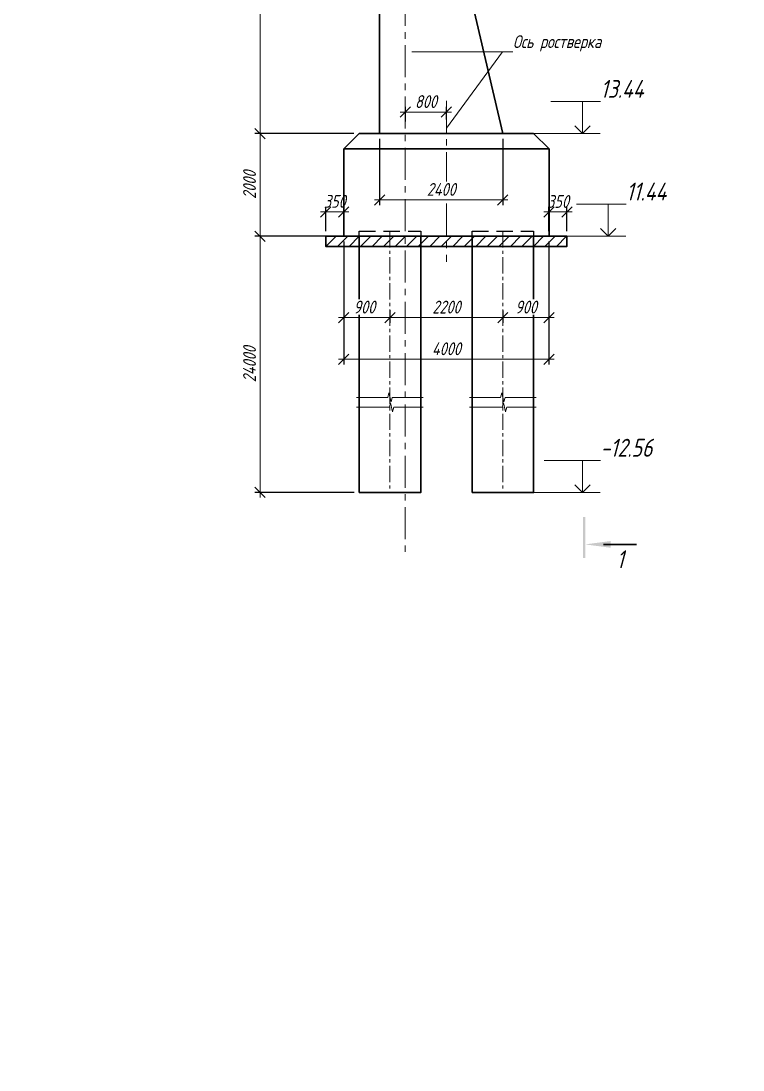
# Model space of a CAD drawing. Header units: millimetres. Extents: x 265754 to 14267433, y -6145605 to 2433772.
# Drawn here: x 7312032 to 7326101, y 819569 to 840007 of the extents above; entities that cross this region are included whole.
import ezdxf
from ezdxf import colors
from ezdxf.entities.mleader import LeaderData, LeaderLine
from ezdxf.enums import TextEntityAlignment as Align
from ezdxf.math import Vec2, Vec3

# ---------------------------------------------------------------- set-up
doc = ezdxf.new("R2010")
doc.units = ezdxf.units.MM
for name, pattern in [('CENTER', [50.8, 31.75, -6.35, 6.35, -6.35]), ('невидимая', [9.525, 6.35, -3.175]), ('осевая', [2, 1.25, -0.25, 0.25, -0.25])]:
    doc.linetypes.add(name, pattern=pattern)
for name, color, linetype, lineweight in [('1-Бетон', 106, 'Continuous', 35), ('1-Оси', 1, 'CENTER', 20), ('ИС_TXT_ЗГЛ', 1, 'Continuous', 35), ('ИС_Выноски', 3, 'Continuous', 18), ('ИС_ОПОР_Тон', 3, 'Continuous', 18), ('ИС_Основная', 7, 'Continuous', 35), ('ИС_Ось', 3, 'осевая', 18), ('ИС_Размер', 3, 'Continuous', 18), ('ИС_Штриховка', 2, 'Continuous', 9)]:
    doc.layers.add(name, color=color, linetype=linetype, lineweight=lineweight)
doc.layers.add('ИС_Невидимая', color=4, linetype='невидимая')
doc.styles.add('0', font='isocpeur.ttf', dxfattribs={"width": 0.8, "oblique": 15})
doc.styles.add('ISOCPEUR', font='isocpeur.ttf', dxfattribs={"width": 0.8, "oblique": 15, "height": 2.5})
doc.dimstyles.new('М100', dxfattribs={"dimscale": 100, "dimtxt": 2.5, "dimasz": 2, "dimexe": 1, "dimexo": 1, "dimgap": 0.8, "dimtad": 1, "dimdec": 0, "dimzin": 0, "dimdsep": 46, "dimtxsty": '0', "dimblk": 'OBLIQUE', "dimcen": 0.09, "dimdle": 1, "dimclrd": 256, "dimclre": 256, "dimclrt": 256, "dimadec": 4, "dimazin": 0, "dimtfac": 1, "dimtdec": 0, "dimtmove": 1, "dimatfit": 2, "dimfxl": 1, "dimtolj": 1, "dimtzin": 0, "dimlwd": -1, "dimarcsym": 0})

# ---------------------------------------------------------------- blocks, each defined once
blk = doc.blocks.new('_None')
blk = doc.blocks.new('*U2181')
at = {"color": 3, "linetype": 'ByBlock', "lineweight": -2}
for points in [[(650, -694), (43, -694), (22, -780), (-22, -607), (-43, -694), (-650, -694)], [(650, -886), (75, -886), (53, -972), (10, -799), (-11, -886), (-650, -886)]]:
    blk.add_lwpolyline(points, dxfattribs=at)
at = {"layer": '1-Оси', "ltscale": 10, "transparency": 33554687}
blk.add_line((0, 2546), (0, -2546), dxfattribs=at)
at = {"layer": 'ИС_Невидимая', "ltscale": 50}
blk.add_lwpolyline([(-600, 2446), (-600, 2546), (600, 2546), (600, 2446)], dxfattribs=at)
at = {"layer": 'ИС_Основная', "ltscale": 500}
blk.add_lwpolyline([(-600, -2546), (-600, 2446), (600, 2446), (600, -2546), (-600, -2546)], dxfattribs=at)
blk = doc.blocks.new('*U2182')
at = {"layer": 'ИС_ОПОР_Тон', "color": 0, "linetype": 'ByBlock', "lineweight": -2, "transparency": 16777216}
for p in [(0, 0), (2200, 0)]:
    blk.add_blockref('*U2181', p, dxfattribs=at)
blk = doc.blocks.new('_OBLIQUE')
at = {"color": 0, "linetype": 'ByBlock', "lineweight": -2}
blk.add_line((0.5, 0.5), (-0.5, -0.5), dxfattribs=at)
blk = doc.blocks.new('*D2207')
at = {"layer": 'Defpoints', "color": 0, "transparency": 16777216}
for p in [(7318620, 837813), (7316690, 835813), (7318120, 835813)]:
    blk.add_point(p, dxfattribs=at)
at = {"layer": 'ИС_Размер', "lineweight": -2, "transparency": 16777216}
for p, q in [((7318520, 837813), (7316590, 837813)), ((7318020, 835813), (7316590, 835813))]:
    blk.add_line(p, q, dxfattribs=at)
at = {"layer": 'ИС_Размер', "transparency": 16777216}
blk.add_line((7316690, 837913), (7316690, 835713), dxfattribs=at)
at = {"layer": 'ИС_Размер', "transparency": 16777216, "xscale": 200, "yscale": 200, "zscale": 200}
for p, rotation in [((7316690, 837813), 90), ((7316690, 835813), 270)]:
    blk.add_blockref('_OBLIQUE', p, dxfattribs=dict(at, rotation=rotation))
at = {"layer": 'ИС_Размер', "transparency": 16777216, "insert": (7316485, 836814), "char_height": 250, "attachment_point": 5, "rotation": 90, "style": '0'}
blk.add_mtext('\\A1;2000', dxfattribs=at)
blk = doc.blocks.new('*D2208')
at = {"layer": 'Defpoints', "color": 0, "transparency": 16777216}
for p in [(7318120, 835813), (7316690, 830822), (7318621, 830822)]:
    blk.add_point(p, dxfattribs=at)
at = {"layer": 'ИС_Размер', "lineweight": -2, "transparency": 16777216}
for p, q in [((7318020, 835813), (7316590, 835813)), ((7318521, 830822), (7316590, 830822))]:
    blk.add_line(p, q, dxfattribs=at)
at = {"layer": 'ИС_Размер', "transparency": 16777216}
blk.add_line((7316690, 835913), (7316690, 830722), dxfattribs=at)
at = {"layer": 'ИС_Размер', "transparency": 16777216, "xscale": 200, "yscale": 200, "zscale": 200}
for p, rotation in [((7316690, 835813), 90), ((7316690, 830822), 270)]:
    blk.add_blockref('_OBLIQUE', p, dxfattribs=dict(at, rotation=rotation))
at = {"layer": 'ИС_Размер', "transparency": 16777216, "insert": (7316485, 833317), "char_height": 250, "width": 1324.59, "attachment_point": 5, "rotation": 90, "style": '0'}
blk.add_mtext('\\A1;24000', dxfattribs=at)
blk = doc.blocks.new('*D2209')
at = {"layer": 'Defpoints', "color": 0, "transparency": 16777216}
for p in [(7316690, 843813), (7318771, 843813), (7318620, 837813)]:
    blk.add_point(p, dxfattribs=at)
at = {"layer": 'ИС_Размер', "transparency": 16777216}
blk.add_line((7316690, 837713), (7316690, 843913), dxfattribs=at)
at = {"layer": 'ИС_Размер', "lineweight": -2, "transparency": 16777216}
for p, q in [((7318671, 843813), (7316590, 843813)), ((7318520, 837813), (7316590, 837813))]:
    blk.add_line(p, q, dxfattribs=at)
at = {"layer": 'ИС_Размер', "transparency": 16777216, "xscale": 200, "yscale": 200, "zscale": 200}
for p, rotation in [((7316690, 843813), 90), ((7316690, 837813), 270)]:
    blk.add_blockref('_OBLIQUE', p, dxfattribs=dict(at, rotation=rotation))
at = {"layer": 'ИС_Размер', "transparency": 16777216, "insert": (7316485, 840813), "char_height": 250, "attachment_point": 5, "rotation": 90, "style": '0'}
blk.add_mtext('\\A1;6000', dxfattribs=at)
blk = doc.blocks.new('*D2210')
at = {"layer": 'Defpoints', "color": 0, "transparency": 16777216}
for p in [(7318320, 835814), (7322320, 835813), (7322320, 833416)]:
    blk.add_point(p, dxfattribs=at)
at = {"layer": 'ИС_Размер', "lineweight": -2, "transparency": 16777216}
for p, q in [((7318320, 835714), (7318320, 833316)), ((7322320, 835713), (7322320, 833316))]:
    blk.add_line(p, q, dxfattribs=at)
at = {"layer": 'ИС_Размер', "transparency": 16777216}
blk.add_line((7318220, 833416), (7322420, 833416), dxfattribs=at)
at = {"layer": 'ИС_Размер', "transparency": 16777216, "xscale": 200, "yscale": 200, "zscale": 200, "rotation": 180}
blk.add_blockref('_OBLIQUE', (7318320, 833416), dxfattribs=at)
at = {"layer": 'ИС_Размер', "transparency": 16777216, "xscale": 200, "yscale": 200, "zscale": 200}
blk.add_blockref('_OBLIQUE', (7322320, 833416), dxfattribs=at)
at = {"layer": 'ИС_Размер', "transparency": 16777216, "insert": (7320320, 833621), "char_height": 250, "attachment_point": 5, "style": '0', "bg_fill": 3, "box_fill_scale": 1.1, "bg_fill_color": 256, "bg_fill_true_color": 13158600, "bg_fill_transparency": 0}
blk.add_mtext('\\A1;4000', dxfattribs=at)
blk = doc.blocks.new('*D2211')
at = {"layer": 'Defpoints', "color": 0, "transparency": 16777216}
for p in [(7318320, 835814), (7319221, 834474), (7319221, 834228)]:
    blk.add_point(p, dxfattribs=at)
at = {"layer": 'ИС_Размер', "lineweight": -2, "transparency": 16777216}
for p, q in [((7318320, 835714), (7318320, 834128)), ((7319221, 834374), (7319221, 834128))]:
    blk.add_line(p, q, dxfattribs=at)
at = {"layer": 'ИС_Размер', "transparency": 16777216}
blk.add_line((7318220, 834228), (7319321, 834228), dxfattribs=at)
at = {"layer": 'ИС_Размер', "transparency": 16777216, "xscale": 200, "yscale": 200, "zscale": 200}
blk.add_blockref('_OBLIQUE', (7319221, 834228), dxfattribs=at)
at = {"layer": 'ИС_Размер', "transparency": 16777216, "insert": (7318721, 834433), "char_height": 250, "attachment_point": 5, "style": '0', "bg_fill": 3, "box_fill_scale": 1.1, "bg_fill_color": 256, "bg_fill_true_color": 13158600, "bg_fill_transparency": 0}
blk.add_mtext('\\A1;900', dxfattribs=at)
at = {"layer": 'ИС_Размер', "transparency": 16777216, "xscale": 200, "yscale": 200, "zscale": 200, "rotation": 180}
blk.add_blockref('_OBLIQUE', (7318320, 834228), dxfattribs=at)
blk = doc.blocks.new('*D2212')
at = {"layer": 'Defpoints', "color": 0, "transparency": 16777216}
for p in [(7319221, 834474), (7321421, 834468), (7321421, 834228)]:
    blk.add_point(p, dxfattribs=at)
at = {"layer": 'ИС_Размер', "lineweight": -2, "transparency": 16777216}
for p, q in [((7319221, 834374), (7319221, 834128)), ((7321421, 834368), (7321421, 834128))]:
    blk.add_line(p, q, dxfattribs=at)
at = {"layer": 'ИС_Размер', "transparency": 16777216}
blk.add_line((7319121, 834228), (7321521, 834228), dxfattribs=at)
at = {"layer": 'ИС_Размер', "transparency": 16777216, "xscale": 200, "yscale": 200, "zscale": 200, "rotation": 180}
blk.add_blockref('_OBLIQUE', (7319221, 834228), dxfattribs=at)
at = {"layer": 'ИС_Размер', "transparency": 16777216, "xscale": 200, "yscale": 200, "zscale": 200}
blk.add_blockref('_OBLIQUE', (7321421, 834228), dxfattribs=at)
at = {"layer": 'ИС_Размер', "transparency": 16777216, "insert": (7320321, 834433), "char_height": 250, "attachment_point": 5, "style": '0', "bg_fill": 3, "box_fill_scale": 1.1, "bg_fill_color": 256, "bg_fill_true_color": 13158600, "bg_fill_transparency": 0}
blk.add_mtext('\\A1;2200', dxfattribs=at)
blk = doc.blocks.new('*D2213')
at = {"layer": 'Defpoints', "color": 0, "transparency": 16777216}
for p in [(7322320, 835813), (7321421, 834468), (7322320, 834228)]:
    blk.add_point(p, dxfattribs=at)
at = {"layer": 'ИС_Размер', "lineweight": -2, "transparency": 16777216}
for p, q in [((7322320, 835713), (7322320, 834128)), ((7321421, 834368), (7321421, 834128))]:
    blk.add_line(p, q, dxfattribs=at)
at = {"layer": 'ИС_Размер', "transparency": 16777216}
blk.add_line((7321321, 834228), (7322420, 834228), dxfattribs=at)
at = {"layer": 'ИС_Размер', "transparency": 16777216, "xscale": 200, "yscale": 200, "zscale": 200, "rotation": 180}
blk.add_blockref('_OBLIQUE', (7321421, 834228), dxfattribs=at)
at = {"layer": 'ИС_Размер', "transparency": 16777216, "xscale": 200, "yscale": 200, "zscale": 200}
blk.add_blockref('_OBLIQUE', (7322320, 834228), dxfattribs=at)
at = {"layer": 'ИС_Размер', "transparency": 16777216, "insert": (7321871, 834433), "char_height": 250, "attachment_point": 5, "style": '0', "bg_fill": 3, "box_fill_scale": 1.1, "bg_fill_color": 256, "bg_fill_true_color": 13158600, "bg_fill_transparency": 0}
blk.add_mtext('\\A1;900', dxfattribs=at)
blk = doc.blocks.new('*D2215')
at = {"layer": 'Defpoints', "color": 0, "transparency": 16777216}
for p in [(7320321, 838232), (7320321, 837985), (7319521, 837950, 0)]:
    blk.add_point(p, dxfattribs=at)
at = {"layer": 'ИС_Размер', "transparency": 16777216}
blk.add_line((7319421, 838232), (7320421, 838232), dxfattribs=at)
at = {"layer": 'ИС_Размер', "lineweight": -2, "transparency": 16777216}
for p, q in [((7319521, 838050), (7319521, 838332)), ((7320321, 838085), (7320321, 838332))]:
    blk.add_line(p, q, dxfattribs=at)
at = {"layer": 'ИС_Размер', "transparency": 16777216, "xscale": 200, "yscale": 200, "zscale": 200, "rotation": 180}
blk.add_blockref('_OBLIQUE', (7319521, 838232), dxfattribs=at)
at = {"layer": 'ИС_Размер', "transparency": 16777216, "xscale": 200, "yscale": 200, "zscale": 200}
blk.add_blockref('_OBLIQUE', (7320321, 838232), dxfattribs=at)
at = {"layer": 'ИС_Размер', "transparency": 16777216, "insert": (7319921, 838437), "char_height": 250, "attachment_point": 5, "style": '0'}
blk.add_mtext('\\A1;800', dxfattribs=at)
blk = doc.blocks.new('*D2214')
at = {"layer": 'Defpoints', "color": 0, "transparency": 16777216}
for p in [(7319020, 837813), (7321420, 837813), (7321420, 836521)]:
    blk.add_point(p, dxfattribs=at)
at = {"layer": 'ИС_Размер', "lineweight": -2, "transparency": 16777216}
for p, q in [((7319020, 837713), (7319020, 836421)), ((7321420, 837713), (7321420, 836421))]:
    blk.add_line(p, q, dxfattribs=at)
at = {"layer": 'ИС_Размер', "transparency": 16777216}
blk.add_line((7318920, 836521), (7321520, 836521), dxfattribs=at)
at = {"layer": 'ИС_Размер', "transparency": 16777216, "xscale": 200, "yscale": 200, "zscale": 200, "rotation": 180}
blk.add_blockref('_OBLIQUE', (7319020, 836521), dxfattribs=at)
at = {"layer": 'ИС_Размер', "transparency": 16777216, "xscale": 200, "yscale": 200, "zscale": 200}
blk.add_blockref('_OBLIQUE', (7321420, 836521), dxfattribs=at)
at = {"layer": 'ИС_Размер', "transparency": 16777216, "insert": (7320220, 836726), "char_height": 250, "attachment_point": 5, "style": '0', "bg_fill": 3, "box_fill_scale": 1.1, "bg_fill_color": 256, "bg_fill_true_color": 13158600, "bg_fill_transparency": 0}
blk.add_mtext('\\A1;2400', dxfattribs=at)
blk = doc.blocks.new('*U2220')
for p, q in [((3.8, 23.83), (10.2, 23.83)), ((3.8, -170.38), (10.2, -170.38))]:
    blk.add_line(p, q)
for points in [[(-0.25, 26.5), (0.25, 26.5), (-0.25, 18.5), (0.25, 18.5)], [(5.2, 24.49), (0.2, 23.83), (5.2, 23.83), (5.2, 23.17)], [(-0.25, -165.05), (0.25, -165.05), (-0.25, -173.05), (0.25, -173.05)], [(5.2, -169.72), (0.2, -170.38), (5.2, -170.38), (5.2, -171.04)]]:
    blk.add_solid(points)
at = {"style": '0', "oblique": 15, "width": 0.8}
for tag, p in [('ВЕРХ', (7.06, 26.61)), ('НИЗ', (7, -173.27))]:
    blk.add_attdef(tag, text='', height=3.5, dxfattribs=at).set_placement(p, align=Align.MIDDLE_CENTER)
blk = doc.blocks.new('_Open90')
at = {"color": 0, "linetype": 'ByBlock', "lineweight": -2}
for p, q in [((0, 0), (-1, 0)), ((-0.5, 0.5), (0, 0)), ((0, 0), (-0.5, -0.5))]:
    blk.add_line(p, q, dxfattribs=at)
blk = doc.blocks.new('*D2313')
at = {"layer": 'Defpoints', "color": 0, "transparency": 16777216}
for p in [(7318320, 836288), (7317970, 835814, 0), (7318320, 835814, 0)]:
    blk.add_point(p, dxfattribs=at)
at = {"layer": 'ИС_ОПОР_Тон', "lineweight": -2, "transparency": 16777216}
for p, q in [((7317970, 835914), (7317970, 836388)), ((7318320, 835914), (7318320, 836388))]:
    blk.add_line(p, q, dxfattribs=at)
at = {"layer": 'ИС_ОПОР_Тон', "transparency": 16777216}
blk.add_line((7317870, 836288), (7318420, 836288), dxfattribs=at)
at = {"layer": 'ИС_ОПОР_Тон', "transparency": 16777216, "xscale": 200, "yscale": 200, "zscale": 200, "rotation": 180}
blk.add_blockref('_OBLIQUE', (7317970, 836288), dxfattribs=at)
at = {"layer": 'ИС_ОПОР_Тон', "transparency": 16777216, "xscale": 200, "yscale": 200, "zscale": 200}
blk.add_blockref('_OBLIQUE', (7318320, 836288), dxfattribs=at)
at = {"layer": 'ИС_ОПОР_Тон', "transparency": 16777216, "insert": (7318145, 836493), "char_height": 250, "attachment_point": 5, "style": '0'}
blk.add_mtext('\\A1;350', dxfattribs=at)
blk = doc.blocks.new('*D2314')
at = {"layer": 'Defpoints', "color": 0, "transparency": 16777216}
for p in [(7322670, 836286), (7322320, 835813, 0), (7322670, 835813, 0)]:
    blk.add_point(p, dxfattribs=at)
at = {"layer": 'ИС_ОПОР_Тон', "lineweight": -2, "transparency": 16777216}
for p, q in [((7322320, 835913), (7322320, 836386)), ((7322670, 835913), (7322670, 836386))]:
    blk.add_line(p, q, dxfattribs=at)
at = {"layer": 'ИС_ОПОР_Тон', "transparency": 16777216}
blk.add_line((7322220, 836286), (7322770, 836286), dxfattribs=at)
at = {"layer": 'ИС_ОПОР_Тон', "transparency": 16777216, "xscale": 200, "yscale": 200, "zscale": 200, "rotation": 180}
blk.add_blockref('_OBLIQUE', (7322320, 836286), dxfattribs=at)
at = {"layer": 'ИС_ОПОР_Тон', "transparency": 16777216, "xscale": 200, "yscale": 200, "zscale": 200}
blk.add_blockref('_OBLIQUE', (7322670, 836286), dxfattribs=at)
at = {"layer": 'ИС_ОПОР_Тон', "transparency": 16777216, "insert": (7322495, 836491), "char_height": 250, "attachment_point": 5, "style": '0'}
blk.add_mtext('\\A1;350', dxfattribs=at)

msp = doc.modelspace()

# ---------------------------------------------------------------- linework, layer by layer
at = {"layer": '1-Бетон', "elevation": 0.0017}
msp.add_lwpolyline([(7320020.8859, 843812.6478), (7321420.352, 837812.6478), (7319020.352, 837812.6478), (7319020.8859, 843812.6478), (7320020.8859, 843812.6478)], dxfattribs=at)
at = {"layer": 'ИС_Основная', "ltscale": 500}
msp.add_line((7318320.4763, 837513.8662, 0.0017), (7322320.4763, 837513.8662, 0.0017), dxfattribs=at)
at = {"layer": 'ИС_Основная', "ltscale": 500, "elevation": 0.0017}
for points in [[(7318320.4763, 835813.8052), (7322320.4763, 835812.5874), (7322320.4763, 837513.8662), (7322020.4763, 837812.6478), (7318620.4763, 837812.6478), (7318320.4763, 837513.8662), (7318320.4763, 835813.8052)], [(7322670.4763, 835812.5874), (7317970.4763, 835813.8052), (7317970.4763, 835613.8052), (7322670.4763, 835615.0749), (7322670.4763, 835812.5874)]]:
    msp.add_lwpolyline(points, dxfattribs=at)
at = {"layer": 'ИС_Ось', "ltscale": 500}
for p, q in [((7319520.8859, 847537.6623, 0.0017), (7319520.8859, 829556.8177)), ((7320320.9517, 838453.7914, 0.0017), (7320320.9517, 835315.1515, 0.0017))]:
    msp.add_line(p, q, dxfattribs=at)
at = {"layer": 'ИС_Размер', "color": 1, "ltscale": 65.21739}
for p, q in [((7323318.9944, 837812.6478, 0.0017), (7322020.4763, 837812.6478, 0.0017)), ((7323319.2617, 830820.7366, 0.0017), (7322020.7436, 830820.7366, 0.0017))]:
    msp.add_line(p, q, dxfattribs=at)

# ---------------------------------------------------------------- block references
at = {"layer": 'ИС_TXT_ЗГЛ', "ltscale": 200, "xscale": 100, "yscale": 100, "zscale": 100}
msp.add_blockref('*U2220', (7323004.5664, 846847.6722), dxfattribs=at).add_auto_attribs({'ВЕРХ': '1', 'НИЗ': '1'})
at = {"layer": 'ИС_ОПОР_Тон'}
msp.add_blockref('*U2182', (7319220.7436, 833366.662, 0.0017), dxfattribs=at)

# ---------------------------------------------------------------- dimensions: what is measured, and where the dimension line sits
at = {"layer": 'ИС_Размер'}
dim = msp.add_linear_dim(base=(7316689.9482, 843812.6478, 0.0017), p1=(7318620.4763, 837812.6478, 0.0017), p2=(7318771.3243, 843812.6478, 0.0017), angle=90, dimstyle='М100', dxfattribs=at)
dim.commit()
dim.dimension.update_dxf_attribs({"geometry": '*D2209', "text_midpoint": (7316484.9482, 840812.6478, 0.0017)})
dim = msp.add_linear_dim(base=(7320320.9517, 838232.0113, 0.0017), p1=(7319520.8859, 837949.9451), p2=(7320320.9517, 837985.2342, 0.0017), dimstyle='М100', dxfattribs=at)
dim.commit()
dim.dimension.update_dxf_attribs({"geometry": '*D2215', "text_midpoint": (7319920.6518, 838232.0113, 0.0017), "dimtype": 160})
dim = msp.add_linear_dim(base=(7316689.9482, 835812.5874, 0.0017), p1=(7318620.4763, 837812.6478, 0.0017), p2=(7318120.4763, 835812.5874, 0.0017), angle=90, dimstyle='М100', dxfattribs=at)
dim.commit()
dim.dimension.update_dxf_attribs({"geometry": '*D2207', "text_midpoint": (7316689.9482, 836813.8052, 0.0017), "dimtype": 160})
dim = msp.add_linear_dim(base=(7316689.9482, 830821.9544, 0.0017), p1=(7318120.4763, 835812.5874, 0.0017), p2=(7318620.6423, 830821.9544, 0.0017), angle=90, text='24000', dimstyle='М100', dxfattribs=at)
dim.commit()
dim.dimension.update_dxf_attribs({"geometry": '*D2208', "text_midpoint": (7316484.9482, 833317.2709, 0.0017)})

# ---------------------------------------------------------------- leaders
at = {"layer": 'ИС_Выноски'}
ml = msp.add_multileader_mtext('Standard', dxfattribs=at)
ml.set_content('Ось моста', color=256, style='ISOCPEUR')
ml.set_leader_properties(color=256, linetype='ByLayer', lineweight=-1)
ml.set_arrow_properties(name='NONE')
ml.build(insert=Vec2(0, 0))
ml.multileader.update_dxf_attribs({"text_left_attachment_type": 6, "text_right_attachment_type": 6, "dogleg_length": 0.36, "arrow_head_size": 300, "scale": 50})
ctx = ml.context
ctx.base_point, ctx.scale, ctx.char_height, ctx.arrow_head_size, ctx.landing_gap_size, ctx.plane_origin = Vec3(7292989.3746, 820024.1371, 0.0004), 50, 250, 300, 4.5, Vec3(7301433.5816, 814325.1796, 0.0004)
ctx.left_attachment, ctx.right_attachment, ctx.text_align_type = 6, 6, 1
notes = []
notes.append((ctx, [(0, (1, 1, 0), (7292949.1142, 820024.1371, 0.0004), (1, 0), 40.2604, [(1, [(7292623.2752, 819569.09, 0.0004)], 0, [])])]))
ctx.mtext.insert, ctx.mtext.width, ctx.mtext.alignment, ctx.mtext.flow_direction = Vec3(7293657.3683, 820324.1371, 0.0004), 2049.625884, 2, 5
at = {"layer": 'ИС_Размер'}
ml = msp.add_multileader_mtext('Standard', dxfattribs=at)
ml.set_content('Ось ростверка', color=4, style='0')
ml.set_leader_properties(color=256, linetype='ByLayer', lineweight=-1)
ml.set_arrow_properties(name='NONE')
ml.build(insert=Vec2(0, 0))
ml.multileader.update_dxf_attribs({"text_left_attachment_type": 6, "text_right_attachment_type": 6, "dogleg_length": 2, "arrow_head_size": 200, "scale": 100})
ctx = ml.context
ctx.base_point, ctx.scale, ctx.char_height, ctx.arrow_head_size, ctx.landing_gap_size, ctx.plane_origin = Vec3(7321616.8402, 839404.943, 0.0017), 100, 250, 200, 0, Vec3(7320320.9517, 837119.8714, 0.0017)
ctx.left_attachment, ctx.right_attachment = 6, 6
notes.append((ctx, [(0, (1, 1, 0), (7321416.8402, 839404.943, 0.0017), (1, 0), 200, [(0, [(7320320.9517, 837917.207, 0.0017)], 0, [])])]))
ctx.mtext.insert, ctx.mtext.flow_direction = Vec3(7321616.8402, 839729.943, 0.0017), 5
at = {"layer": 'ИС_Размер', "color": 1, "ltscale": 65.21739}
ml = msp.add_multileader_mtext('Standard', dxfattribs=at)
ml.set_content('13.44', color=4, style='0')
ml.set_leader_properties(color=256, linetype='ByLayer', lineweight=-1)
ml.set_arrow_properties(name='OPEN90')
ml.build(insert=Vec2(0, 0))
ml.multileader.update_dxf_attribs({"text_left_attachment_type": 6, "text_right_attachment_type": 6, "dogleg_length": 2, "arrow_head_size": 300, "scale": 100})
ctx = ml.context
ctx.base_point, ctx.scale, ctx.char_height, ctx.arrow_head_size, ctx.landing_gap_size, ctx.plane_origin = Vec3(7323321.2442, 838439.2896, 0.0017), 100, 350, 300, 0, Vec3(7322972.8385, 837812.6478, 0.0017)
ctx.left_attachment, ctx.right_attachment = 6, 6
notes.append((ctx, [(0, (1, 1, 0), (7322972.8385, 838439.2896, 0.0017), (1, 0), 348.4058, [(0, [(7322972.8385, 837812.6478, 0.0017)], 0, [])])]))
ctx.mtext.insert, ctx.mtext.flow_direction = Vec3(7323321.2442, 838859.2896, 0.0017), 5
ml = msp.add_multileader_mtext('Standard', dxfattribs=at)
ml.set_content('11.44', color=4, style='0')
ml.set_leader_properties(color=256, linetype='ByLayer', lineweight=-1)
ml.set_arrow_properties(name='OPEN90')
ml.build(insert=Vec2(0, 0))
ml.multileader.update_dxf_attribs({"text_left_attachment_type": 6, "text_right_attachment_type": 6, "dogleg_length": 2, "arrow_head_size": 300, "scale": 100})
ctx = ml.context
ctx.base_point, ctx.scale, ctx.char_height, ctx.arrow_head_size, ctx.landing_gap_size, ctx.plane_origin = Vec3(7323821.2442, 836439.2292, 0.0017), 100, 350, 300, 0, Vec3(7323472.8385, 835812.5874, 0.0017)
ctx.left_attachment, ctx.right_attachment = 6, 6
notes.append((ctx, [(0, (1, 1, 0), (7323472.8385, 836439.2292, 0.0017), (1, 0), 348.4058, [(0, [(7323472.8385, 835812.5874, 0.0017)], 0, [])])]))
ctx.mtext.insert, ctx.mtext.flow_direction = Vec3(7323821.2442, 836859.2292, 0.0017), 5
ml = msp.add_multileader_mtext('Standard', dxfattribs=at)
ml.set_content('-12.56', color=4, style='0')
ml.set_leader_properties(color=256, linetype='ByLayer', lineweight=-1)
ml.set_arrow_properties(name='OPEN90')
ml.build(insert=Vec2(0, 0))
ml.multileader.update_dxf_attribs({"text_left_attachment_type": 6, "text_right_attachment_type": 6, "dogleg_length": 2, "arrow_head_size": 300, "scale": 100})
ctx = ml.context
ctx.base_point, ctx.scale, ctx.char_height, ctx.arrow_head_size, ctx.landing_gap_size, ctx.plane_origin = Vec3(7323321.5115, 831447.3784, 0.0017), 100, 350, 300, 0, Vec3(7322973.1057, 830820.7366, 0.0017)
ctx.left_attachment, ctx.right_attachment = 6, 6
notes.append((ctx, [(0, (1, 1, 0), (7322973.1057, 831447.3784, 0.0017), (1, 0), 348.4058, [(0, [(7322973.1057, 830820.7366, 0.0017)], 0, [])])]))
ctx.mtext.insert, ctx.mtext.flow_direction = Vec3(7323321.5115, 831867.3784, 0.0017), 5
for ctx, leaders in notes:
    for number, flags, end, landing, length, lines in leaders:
        leader = LeaderData()
        leader.index, (leader.has_last_leader_line, leader.has_dogleg_vector, leader.attachment_direction) = number, flags
        leader.last_leader_point, leader.dogleg_vector, leader.dogleg_length = Vec3(end), Vec3(landing), length
        for number, points, colour, breaks in lines:
            line = LeaderLine()
            line.index, line.vertices, line.color, line.breaks = number, Vec3.list(points), colors.encode_raw_color(colour), breaks
            leader.lines.append(line)
        ctx.leaders.append(leader)

# ---------------------------------------------------------------- next in the draw order: dimensions: what is measured, and where the dimension line sits
at = {"layer": 'ИС_Размер', "color": 172}
dim = msp.add_linear_dim(base=(7321420.352, 836521.1662, 0.0017), p1=(7319020.352, 837812.6478, 0.0017), p2=(7321420.352, 837812.6478, 0.0017), dimstyle='М100', override={"dimtfill": 1}, dxfattribs=at)
dim.commit()
dim.dimension.update_dxf_attribs({"geometry": '*D2214', "text_midpoint": (7320220.352, 836726.1662, 0.0017)})
at = {"layer": 'ИС_Размер'}
dim = msp.add_linear_dim(base=(7322320.4763, 833416.4262, 0.0017), p1=(7318320.4763, 835813.8052, 0.0017), p2=(7322320.4763, 835812.5874, 0.0017), dimstyle='М100', override={"dimtfill": 1}, dxfattribs=at)
dim.commit()
dim.dimension.update_dxf_attribs({"geometry": '*D2210', "text_midpoint": (7320320.4763, 833621.4262, 0.0017)})

# ---------------------------------------------------------------- next in the draw order: dimensions: what is measured, and where the dimension line sits
dim = msp.add_linear_dim(base=(7319220.6423, 834228.1444, 0.0017), p1=(7318320.4763, 835813.8052, 0.0017), p2=(7319220.6423, 834473.7859, 0.0017), dimstyle='М100', override={"dimtfill": 1}, dxfattribs=at)
dim.commit()
dim.dimension.update_dxf_attribs({"geometry": '*D2211', "text_midpoint": (7318720.5593, 834228.1444, 0.0017), "dimtype": 160})

# ---------------------------------------------------------------- next in the draw order: dimensions: what is measured, and where the dimension line sits
at = {"layer": 'ИС_ОПОР_Тон'}
dim = msp.add_linear_dim(base=(7318320.4763, 836287.5232), p1=(7317970.4763, 835813.8052, 0.0017), p2=(7318320.4763, 835813.8052, 0.0017), dimstyle='М100', dxfattribs=at)
dim.commit()
dim.dimension.update_dxf_attribs({"geometry": '*D2313', "text_midpoint": (7318145.4763, 836287.5232), "dimtype": 160})
at = {"layer": 'ИС_Размер'}
dim = msp.add_linear_dim(base=(7321420.7436, 834228.1444, 0.0017), p1=(7319220.6423, 834473.7859, 0.0017), p2=(7321420.7436, 834468.0425, 0.0017), dimstyle='М100', override={"dimtfill": 1}, dxfattribs=at)
dim.commit()
dim.dimension.update_dxf_attribs({"geometry": '*D2212', "text_midpoint": (7320320.6929, 834228.1444, 0.0017), "dimtype": 160})

# ---------------------------------------------------------------- next in the draw order: dimensions: what is measured, and where the dimension line sits
dim = msp.add_linear_dim(base=(7322320.4763, 834228.1444, 0.0017), p1=(7321420.7436, 834468.0425, 0.0017), p2=(7322320.4763, 835812.5874, 0.0017), dimstyle='М100', override={"dimtfill": 1}, dxfattribs=at)
dim.commit()
dim.dimension.update_dxf_attribs({"geometry": '*D2213', "text_midpoint": (7321870.6099, 834228.1444, 0.0017), "dimtype": 160})

# ---------------------------------------------------------------- next in the draw order: hatches: boundary and pattern name
at = {"layer": 'ИС_Штриховка'}
h = msp.add_hatch(dxfattribs=at)
h.set_pattern_fill('ANSI31', color=256, scale=50)
h.set_pattern_definition([(45, (-10573.24, 7199.91), (-112.2532015, 112.2532015), [])])
h.paths.add_polyline_path([(7322670.4763, 835812.5874), (7317970.4763, 835813.8052), (7317970.4763, 835613.8052), (7322670.4763, 835615.0749)])

# ---------------------------------------------------------------- next in the draw order: linework, layer by layer
at = {"layer": 'ИС_Размер', "color": 1, "ltscale": 65.21739}
msp.add_line((7323818.9944, 835812.5874, 0.0017), (7322520.4763, 835812.5874, 0.0017), dxfattribs=at)

# ---------------------------------------------------------------- next in the draw order: dimensions: what is measured, and where the dimension line sits
at = {"layer": 'ИС_ОПОР_Тон'}
dim = msp.add_linear_dim(base=(7322670.4763, 836286.3696), p1=(7322320.4763, 835812.6516, 0.0017), p2=(7322670.4763, 835812.6516, 0.0017), dimstyle='М100', dxfattribs=at)
dim.commit()
dim.dimension.update_dxf_attribs({"geometry": '*D2314', "text_midpoint": (7322495.4763, 836286.3696), "dimtype": 160})

doc.saveas('drawing.dxf')
